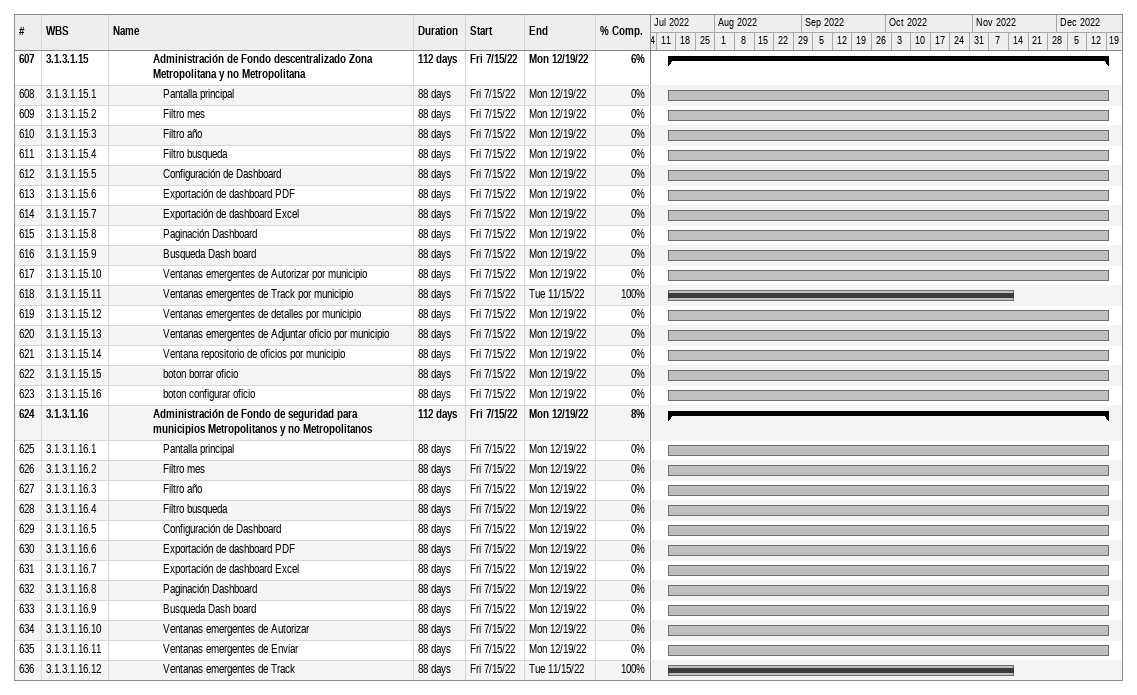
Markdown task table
| ID | WBS | Task | Duration | Start | Finish | % complete |
|---|---|---|---|---|---|---|
| 607 | 3.1.3.1.15 | **Administración de Fondo descentralizado Zona Metropolitana y no Metropolitana** | 112d | 2022-07-15 | 2022-12-19 | 6 |
| 608 | 3.1.3.1.15.1 | Pantalla principal | 88d | 2022-07-15 | 2022-12-19 | 0 |
| 609 | 3.1.3.1.15.2 | Filtro mes | 88d | 2022-07-15 | 2022-12-19 | 0 |
| 610 | 3.1.3.1.15.3 | Filtro año | 88d | 2022-07-15 | 2022-12-19 | 0 |
| 611 | 3.1.3.1.15.4 | Filtro busqueda | 88d | 2022-07-15 | 2022-12-19 | 0 |
| 612 | 3.1.3.1.15.5 | Configuración de Dashboard | 88d | 2022-07-15 | 2022-12-19 | 0 |
| 613 | 3.1.3.1.15.6 | Exportación de dashboard PDF | 88d | 2022-07-15 | 2022-12-19 | 0 |
| 614 | 3.1.3.1.15.7 | Exportación de dashboard Excel | 88d | 2022-07-15 | 2022-12-19 | 0 |
| 615 | 3.1.3.1.15.8 | Paginación Dashboard | 88d | 2022-07-15 | 2022-12-19 | 0 |
| 616 | 3.1.3.1.15.9 | Busqueda Dash board | 88d | 2022-07-15 | 2022-12-19 | 0 |
| 617 | 3.1.3.1.15.10 | Ventanas emergentes de Autorizar por municipio | 88d | 2022-07-15 | 2022-12-19 | 0 |
| 618 | 3.1.3.1.15.11 | Ventanas emergentes de Track por municipio | 88d | 2022-07-15 | 2022-11-15 | 100 |
| 619 | 3.1.3.1.15.12 | Ventanas emergentes de detalles por municipio | 88d | 2022-07-15 | 2022-12-19 | 0 |
| 620 | 3.1.3.1.15.13 | Ventanas emergentes de Adjuntar oficio por municipio | 88d | 2022-07-15 | 2022-12-19 | 0 |
| 621 | 3.1.3.1.15.14 | Ventana repositorio de oficios por municipio | 88d | 2022-07-15 | 2022-12-19 | 0 |
| 622 | 3.1.3.1.15.15 | boton borrar oficio | 88d | 2022-07-15 | 2022-12-19 | 0 |
| 623 | 3.1.3.1.15.16 | boton configurar oficio | 88d | 2022-07-15 | 2022-12-19 | 0 |
| 624 | 3.1.3.1.16 | **Administración de Fondo de seguridad para municipios Metropolitanos y no Metropolitanos** | 112d | 2022-07-15 | 2022-12-19 | 8 |
| 625 | 3.1.3.1.16.1 | Pantalla principal | 88d | 2022-07-15 | 2022-12-19 | 0 |
| 626 | 3.1.3.1.16.2 | Filtro mes | 88d | 2022-07-15 | 2022-12-19 | 0 |
| 627 | 3.1.3.1.16.3 | Filtro año | 88d | 2022-07-15 | 2022-12-19 | 0 |
| 628 | 3.1.3.1.16.4 | Filtro busqueda | 88d | 2022-07-15 | 2022-12-19 | 0 |
| 629 | 3.1.3.1.16.5 | Configuración de Dashboard | 88d | 2022-07-15 | 2022-12-19 | 0 |
| 630 | 3.1.3.1.16.6 | Exportación de dashboard PDF | 88d | 2022-07-15 | 2022-12-19 | 0 |
| 631 | 3.1.3.1.16.7 | Exportación de dashboard Excel | 88d | 2022-07-15 | 2022-12-19 | 0 |
| 632 | 3.1.3.1.16.8 | Paginación Dashboard | 88d | 2022-07-15 | 2022-12-19 | 0 |
| 633 | 3.1.3.1.16.9 | Busqueda Dash board | 88d | 2022-07-15 | 2022-12-19 | 0 |
| 634 | 3.1.3.1.16.10 | Ventanas emergentes de Autorizar | 88d | 2022-07-15 | 2022-12-19 | 0 |
| 635 | 3.1.3.1.16.11 | Ventanas emergentes de Enviar | 88d | 2022-07-15 | 2022-12-19 | 0 |
| 636 | 3.1.3.1.16.12 | Ventanas emergentes de Track | 88d | 2022-07-15 | 2022-11-15 | 100 |
